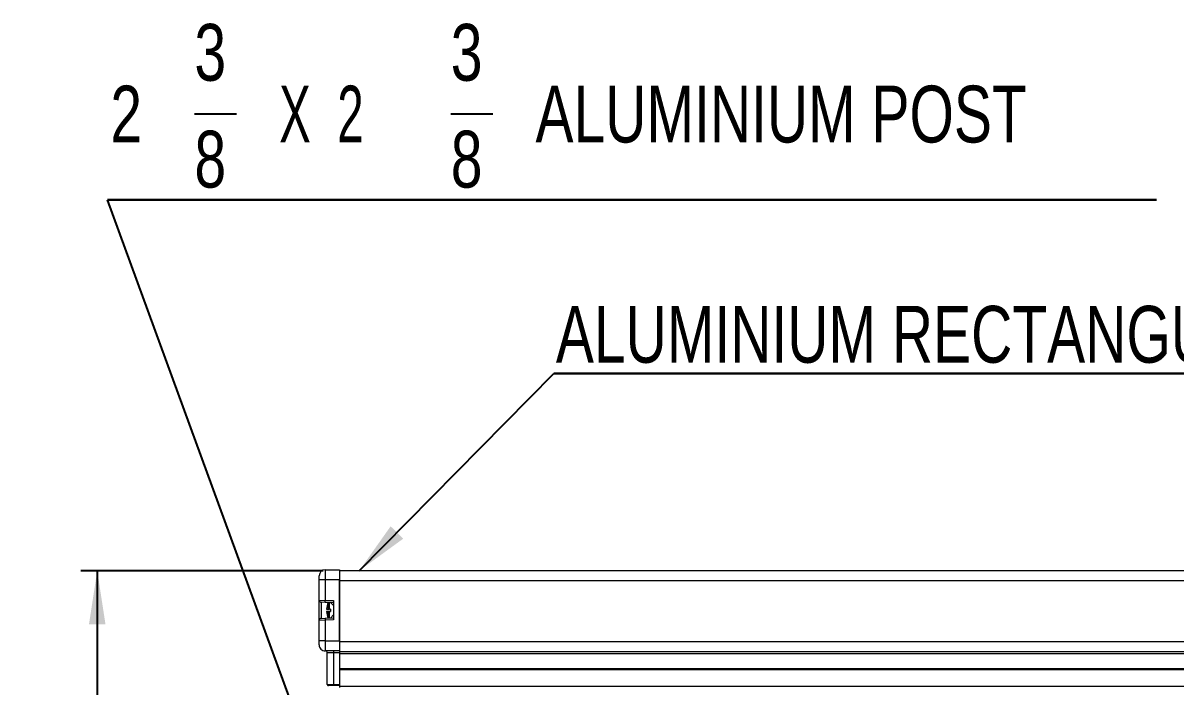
# Model space of a CAD drawing. Header units: inches. Extents: x 0.03 to 2.74, y 0.01 to 1.91.
# Drawn here: x 0.5844 to 0.8171, y 1.3374 to 1.4715 of the extents above; entities that cross this region are included whole.
import ezdxf

# ---------------------------------------------------------------- set-up
doc = ezdxf.new("R2010")
doc.units = ezdxf.units.IN
doc.header["$MEASUREMENT"] = 0
doc.layers.add('SLD-0_0', color=7, linetype='Continuous')
doc.styles.add('SLDTEXTSTYLE0', font='TXT', dxfattribs={"width": 0.75})
doc.styles.add('SLDTEXTSTYLE4', font='TXT', dxfattribs={"width": 0.625})
doc.dimstyles.new('SLDDIMSTYLE1', dxfattribs={"dimtxt": 0.18, "dimasz": 0.01083333333333333, "dimexe": 0, "dimexo": 0.0625, "dimgap": 0, "dimtad": 0, "dimtih": 1, "dimtoh": 1, "dimdec": 0, "dimrnd": 1e-09, "dimzin": 0, "dimdsep": 46, "dimtxsty": 'Standard', "dimsah": 1, "dimcen": 0.09, "dimadec": 0, "dimazin": 0, "dimtfac": 0.01083333333333333, "dimtdec": 0, "dimtofl": 0, "dimtmove": 0, "dimatfit": 3, "dimfxl": 1, "dimfrac": 2, "dimtolj": 1, "dimtzin": 0, "dimarcsym": 0})
doc.dimstyles.new('SLDDIMSTYLE5', dxfattribs={"dimtxt": 0.01148293963254593, "dimasz": 0.01083333333333333, "dimexe": 0, "dimexo": 0.0625, "dimgap": 0.002870734908136483, "dimtad": 1, "dimdec": 1, "dimlfac": 8, "dimrnd": 1e-09, "dimzin": 12, "dimdsep": 46, "dimtxsty": 'SLDTEXTSTYLE0', "dimsah": 1, "dimcen": 0.09, "dimadec": 0, "dimazin": 3, "dimtfac": 1, "dimtdec": 1, "dimtofl": 0, "dimtmove": 0, "dimatfit": 3, "dimfxl": 1, "dimfrac": 2, "dimtolj": 1, "dimtzin": 12, "dimarcsym": 0})

# ---------------------------------------------------------------- blocks, each defined once
blk = doc.blocks.new('_D_3')
at = {"layer": 'SLD-0_0', "color": 7}
for p, q in [((0.6450155176531024, 1.360914700351989), (0.5961068294728422, 1.360914700351989)), ((0.5993876693678554, 1.360914700351989), (0.5993876693678554, 0.906969490378236)), ((0.6357971777654711, 0.906969490378236), (0.5961068294728422, 0.906969490378236))]:
    blk.add_line(p, q, dxfattribs=at)
for points in [[(0.5993876693678554, 1.360914700351989), (0.5977210027011887, 1.350081367018656), (0.6010543360345221, 1.350081367018656)], [(0.5993876693678554, 0.906969490378236), (0.6010543360345221, 0.9178028237115694), (0.5977210027011887, 0.9178028237115694)]]:
    blk.add_solid(points, dxfattribs=at)
at = {"layer": 'SLD-0_0', "color": 7, "insert": (0.5845853829027017, 1.118424177407203, 4.101049868779337e-05), "char_height": 0.01148293963254593, "attachment_point": 1, "rotation": 90.00000000000041, "style": 'SLDTEXTSTYLE0'}
blk.add_mtext('42"', dxfattribs=at)
blk = doc.blocks.new('SW_NOTE_31')
at = {"layer": 'SLD-0_0', "color": 0}
for p, q in [((0, -1.821231995776175e-16), (0.2678475351008929, -1.821231995776175e-16)), ((0.2678475351008929, -1.821231995776175e-16), (0, -1.821231995776175e-16)), ((0, -1.821231995776175e-16), (0.2678475351008929, -1.821231995776175e-16)), ((0.2678475351008929, -1.821231995776175e-16), (0, -1.821231995776175e-16)), ((0, -1.821231995776175e-16), (0.2678475351008929, -1.821231995776175e-16)), ((0.2678475351008929, -1.821231995776175e-16), (0, -1.821231995776175e-16))]:
    blk.add_line(p, q, dxfattribs=at)
at = {"layer": 'SLD-0_0', "color": 0, "insert": (0.0004216735724224963, 0.01364231807413741), "char_height": 0.01148293963254593, "attachment_point": 1, "style": 'SLDTEXTSTYLE0'}
blk.add_mtext('ALUMINIUM RECTANGULAR TOP RAIL', dxfattribs=at)
blk = doc.blocks.new('SW_NOTE_32')
at = {"layer": 'SLD-0_0', "color": 0}
for p, q in [((0.01751974933591156, 0.01733782869667394), (0.0260043661125612, 0.01733782869667394)), ((0.0692727230089212, 0.01733782869667394), (0.07775733978557085, 0.01733782869667394)), ((0, 0), (0.2117048203199198, 0)), ((0.2117048203199198, 0), (0, 0)), ((0, 0), (0.2117048203199198, 0)), ((0.2117048203199198, 0), (0, 0)), ((0, 0), (0.2117048203199198, 0)), ((0.2117048203199198, 0), (0, 0))]:
    blk.add_line(p, q, dxfattribs=at)
at = {"layer": 'SLD-0_0', "color": 0, "char_height": 0.01148293963254593, "attachment_point": 1}
for s, insert, style in [('3', (0.01751974933591156, 0.03550525491591844), 'SLDTEXTSTYLE0'), ('3', (0.0692727230089212, 0.03550525491591844), 'SLDTEXTSTYLE0'), ('2', (0.000550515782612275, 0.02303350579618408), 'SLDTEXTSTYLE0'), ('X  2', (0.03461657007309055, 0.02303350579618408), 'SLDTEXTSTYLE4'), ('ALUMINIUM POST', (0.08636954527386032, 0.02303350579618408), 'SLDTEXTSTYLE0'), ('8', (0.01751974933591156, 0.01392689738539043), 'SLDTEXTSTYLE0'), ('8', (0.0692727230089212, 0.01392689738539043), 'SLDTEXTSTYLE0')]:
    blk.add_mtext(s, dxfattribs=dict(at, insert=insert, style=style))

msp = doc.modelspace()

# ---------------------------------------------------------------- linework, layer by layer
at = {"color": 7, "linetype": 'Continuous', "lineweight": 15}
for p, q in [((0.6441953076793491, 1.359069227911044), (0.644195307679349, 1.359889437884798)), ((0.6454256226399792, 1.361119752845428), (0.645425622639979, 1.359069227911045)), ((0.6454256226399792, 1.361119752845428), (0.6482963575481154, 1.361119752845428)), ((0.6482963575481154, 1.361119752845428), (0.6482963575481154, 1.359069227911045)), ((1.297902656760714, 1.360914700351989), (0.6482963575481154, 1.360914700351989)), ((0.645425622639979, 1.359069227911045), (0.6441953076793491, 1.359069227911044)), ((0.6441953076793491, 1.354951828863), (0.6441953076793491, 1.359069227911044)), ((0.645425622639979, 1.359069227911045), (0.6454256226399792, 1.354923186499572)), ((0.6482963575481154, 1.359069227911045), (0.645425622639979, 1.359069227911045)), ((0.6482963575481154, 1.346766078304745), (0.6482963575481154, 1.359069227911045)), ((1.297902656760714, 1.358864175417606), (0.6482963575481154, 1.358864175417606)), ((0.6482963575481154, 1.358864175417606), (0.6482963575481154, 1.346561025811307)), ((0.6441953076793491, 1.354951828863), (0.6454256226399792, 1.354923186499572)), ((0.644195307679349, 1.350883477352789), (0.6441953076793491, 1.354951828863)), ((0.6454113101823419, 1.354513331337573), (0.6445911002085885, 1.354541973701001)), ((0.6445911002085886, 1.354541973701001), (0.6445911002085885, 1.351293332514788)), ((0.6454113101823419, 1.354513331337573), (0.6454256226399792, 1.354923186499572)), ((0.6470660425874855, 1.354455546808682), (0.6454113101823419, 1.354513331337573)), ((0.6454256226399792, 1.354923186499572), (0.6470660425874857, 1.354865901772715)), ((0.6460788760925761, 1.353157823760688), (0.6460788760925761, 1.354490019422301)), ((0.6470660425874857, 1.354865901772715), (0.6470660425874856, 1.350969404443074)), ((0.6460788760925761, 1.353157823760688), (0.6462839285860145, 1.353157823760688)), ((0.6460788760925762, 1.352677482455101), (0.6462839285860145, 1.352677482455101)), ((0.6462839285860144, 1.352665700714578), (0.6460788760925761, 1.352665700714578)), ((0.6460788760925761, 1.351345286793489), (0.6460788760925761, 1.352665700714578)), ((0.6462839285860145, 1.353157823760688), (0.6462839285860145, 1.354482858831444)), ((0.6464479705807649, 1.35315839711359), (0.6462839285860145, 1.353157823760688)), ((0.6464479705807651, 1.3526769091022), (0.6462839285860145, 1.352677482455101)), ((0.6462839285860144, 1.352665700714578), (0.6464479705807649, 1.35266627406748)), ((0.6462839285860145, 1.351352447384346), (0.6462839285860144, 1.352665700714578)), ((0.6470660425874851, 1.353857980051306), (0.6464468532624164, 1.354477169376375)), ((0.6464479705807649, 1.35315839711359), (0.6464479705807649, 1.35266627406748)), ((0.6454256226399789, 1.350912119716217), (0.6441953076793491, 1.350883477352789)), ((0.6441953076793491, 1.346766078304745), (0.6441953076793491, 1.350883477352789)), ((0.6445911002085886, 1.351293332514788), (0.6454113101823419, 1.351321974878217)), ((0.6454113101823419, 1.351321974878217), (0.6470660425874855, 1.351379759407107)), ((0.6454113101823419, 1.351321974878217), (0.6454256226399789, 1.350912119716217)), ((0.6470660425874856, 1.350969404443074), (0.6454256226399789, 1.350912119716217)), ((0.6454256226399789, 1.350912119716217), (0.645425622639979, 1.346766078304745)), ((0.6464468532624166, 1.351358136839415), (0.6470660425874851, 1.351977326164483)), ((0.645425622639979, 1.346766078304745), (0.6441953076793491, 1.346766078304745)), ((0.6441953076793491, 1.345945868330992), (0.6441953076793491, 1.346766078304745)), ((0.645425622639979, 1.346766078304745), (0.645425622639979, 1.344715553370362)), ((0.645425622639979, 1.346766078304745), (0.6482963575481154, 1.346766078304745)), ((1.297902656760714, 1.346561025811307), (0.6482963575481154, 1.346561025811307)), ((0.6482963575481154, 1.346561025811307), (0.6482963575481154, 1.344510500876923)), ((0.6482963575481154, 1.344715553370362), (0.645425622639979, 1.344715553370362)), ((0.6470660425874855, 1.344305448383485), (0.6458357276268556, 1.344305448383485)), ((0.6458357276268556, 1.337948821086897), (0.6458357276268556, 1.344305448383485)), ((0.6470660425874856, 1.344715553370362), (0.6470660425874855, 1.344305448383485)), ((0.6482963575481154, 1.344305448383485), (0.6470660425874855, 1.344305448383485)), ((0.6470660425874855, 1.344305448383485), (0.6470660425874855, 1.337948821086897)), ((1.297902656760714, 1.344510500876923), (0.6482963575481154, 1.344510500876923)), ((0.6482963575481154, 1.344510500876924), (0.6482963575481154, 1.344100395890047)), ((0.6482963575481154, 1.344100395890047), (0.6482963575481154, 1.337948821086897)), ((1.297902656760714, 1.344100395890047), (0.6482963575481154, 1.344100395890047)), ((0.6482963575481154, 1.344100395890047), (0.6482963575481154, 1.341127134735191)), ((1.297902656760714, 1.341127134735191), (0.6482963575481154, 1.341127134735191)), ((1.297902656760714, 1.340922082241753), (0.6482963575481154, 1.340922082241753)), ((0.6482963575481154, 1.340922082241753), (0.6482963575481154, 1.337538716100021)), ((0.6458357276268556, 1.337948821086897), (0.6470660425874855, 1.337948821086897)), ((0.6470660425874856, 1.337743768593459), (0.646040780120294, 1.337743768593459)), ((0.6470660425874855, 1.337948821086897), (0.6470660425874856, 1.337743768593459)), ((0.6470660425874855, 1.337948821086897), (0.6482963575481154, 1.337948821086897)), ((0.6482963575481154, 1.337743768593459), (0.6470660425874856, 1.337743768593459)), ((1.297902656760714, 1.337538716100021), (0.6482963575481154, 1.337538716100021)), ((0.6482963575481154, 1.337538716100021), (0.6482963575481154, 1.337333663606582))]:
    msp.add_line(p, q, dxfattribs=at)
at = {"color": 7, "linetype": 'Continuous', "lineweight": 15, "flags": 128}
msp.add_lwpolyline([(0.6460788760925762, 1.352677482455101), (0.6459047066771941, 1.352676080245943), (0.6457786051858542, 1.352674617873371), (0.6457022618099532, 1.352673114938178), (0.6456766998119112, 1.35267159158484), (0.6457022618099532, 1.3526700682315), (0.645778605185854, 1.352668565296308), (0.645904706677194, 1.352667102923735), (0.6460788760925761, 1.352665700714578)], dxfattribs=at)
at = {"color": 7, "linetype": 'Continuous', "lineweight": 15}
for centre, radius, start, end in [((0.645425622639979, 1.359889437884798), 0.001230314960630086, 89.99999999999483, 179.9999999999735), ((0.6446054126662257, 1.354951828863), 0.0004101049868766582, 179.999999999969, 268.0000000000184), ((0.6494909495833898, 1.352917653107895), 0.003822178477690406, 155.6679216918665, 176.3088558013151), ((0.6459825428602257, 1.360308934865004), 0.007151759931508112, 267.549015035991, 270.7717896872636), ((0.6494909495833898, 1.352917653107895), 0.00382217847769042, 183.6911441986891, 204.3320783081269), ((0.6446054126662257, 1.350883477352789), 0.0004101049868766582, 92.00000000001458, 179.9999999999806), ((0.645425622639979, 1.345945868330992), 0.001230314960629975, 179.9999999999935, 270.0000000000008), ((0.6454256226399789, 1.344305448383485), 0.0004101049868767692, 3.102185814112121e-11, 89.9999999999845), ((0.646040780120294, 1.337948821086897), 0.0002050524934383846, 179.9999999998837, 270.0000000000008)]:
    msp.add_arc(centre, radius, start, end, dxfattribs=at)

# ---------------------------------------------------------------- block references
at = {"layer": 'SLD-0_0', "color": 7}
for name, p in [('SW_NOTE_32', (0.6014873140857392, 1.43584864391951)), ('SW_NOTE_31', (0.6915495857135504, 1.400759447181402))]:
    msp.add_blockref(name, p, dxfattribs=at)

# ---------------------------------------------------------------- dimensions: what is measured, and where the dimension line sits
dim = msp.add_linear_dim(base=(0.5993876693678551, 0.906969490378236), p1=(0.6482963575481155, 1.360914700351989), p2=(0.6390780176604842, 0.906969490378236), angle=90.0000000000002, dimstyle='SLDDIMSTYLE5', dxfattribs=at)
dim.commit()
dim.dimension.update_dxf_attribs({"geometry": '_D_3', "text_midpoint": (0.5993876693678551, 1.133942095365113)})

# ---------------------------------------------------------------- leaders
for points in [[(0.6483053798652088, 1.307614800613029), (0.6014873140857392, 1.43584864391951)], [(0.652279277189456, 1.360914700351989), (0.6915495857135504, 1.400759447181402)]]:
    msp.add_leader(points, dimstyle='SLDDIMSTYLE1', override={"dimscale": 1, "dimgap": 0, "dimtad": 0, "dimclrd": 0}, dxfattribs=at)

doc.saveas('drawing.dxf')
